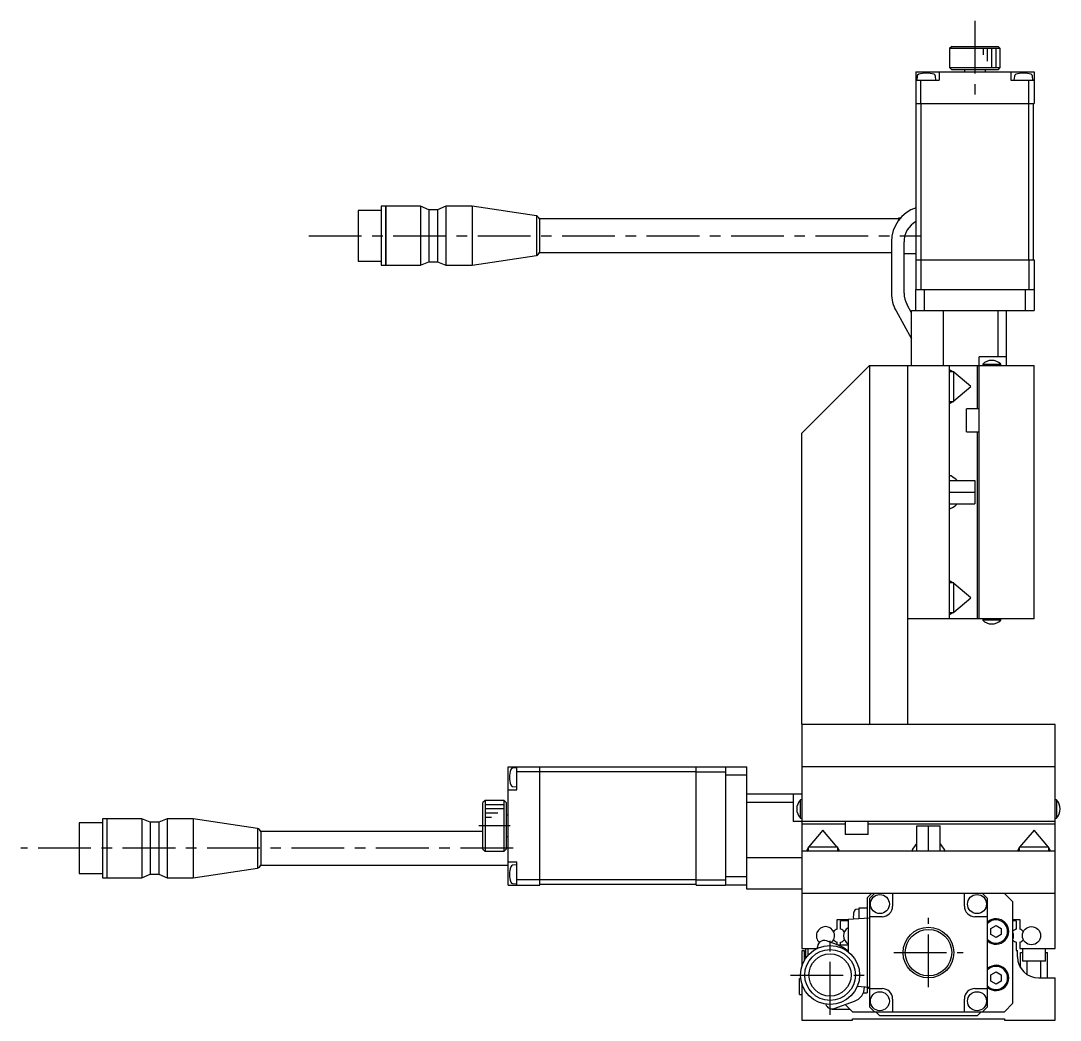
# Model space of a CAD drawing. Extents: x -607 to 414, y 17 to 776.
# Drawn here: x -606.9 to -360.8, y 288.5 to 525.1 of the extents above; entities that cross this region are included whole.
import ezdxf

# ---------------------------------------------------------------- set-up
doc = ezdxf.new("R2010")
doc.units = 0
doc.header["$LTSCALE"] = 10
doc.linetypes.add('CENTER', pattern=[2, 1.25, -0.25, 0.25, -0.25])
doc.layers.add('1', color=7, linetype='CONTINUOUS')

msp = doc.modelspace()

# ---------------------------------------------------------------- linework, layer by layer
at = {"layer": '1', "color": 4, "linetype": 'CENTER'}
for p, q in [((-380.952249, 525.111362), (-380.952249, 507.695072)), ((-538.698689, 474.224858), (-393.756256, 474.224858)), ((-491.002249, 334.524858), (-498.402249, 334.524858)), ((-490.291967, 329.224858), (-606.895144, 329.224858)), ((-391.952249, 296.324857), (-391.952249, 312.724857)), ((-415.252249, 289.824858), (-415.252249, 308.624856)), ((-400.152249, 304.524857), (-383.752249, 304.524857)), ((-424.652248, 299.224857), (-405.852251, 299.224857))]:
    msp.add_line(p, q, dxfattribs=at)
at = {"layer": '1', "color": 7, "linetype": 'CONTINUOUS'}
for p, q in [((-386.452249, 519.024858), (-386.952249, 518.524858)), ((-386.952249, 518.524858), (-386.952249, 514.024858)), ((-374.952249, 518.524858), (-386.952249, 518.524858)), ((-386.452249, 519.024858), (-375.452249, 519.024858)), ((-374.952249, 518.524858), (-375.452249, 519.024858)), ((-374.952249, 514.024858), (-374.952249, 518.524858)), ((-394.952249, 513.024858), (-366.952249, 513.024858)), ((-394.952249, 513.024858), (-394.952249, 505.524858)), ((-394.616049, 512.010138), (-394.702249, 511.024858)), ((-390.202249, 511.024858), (-390.28845, 512.010138)), ((-389.452249, 513.024858), (-389.452249, 511.024858)), ((-386.952249, 514.024858), (-386.452249, 513.524858)), ((-386.952249, 514.024858), (-374.952249, 514.024858)), ((-375.452249, 513.524858), (-386.452249, 513.524858)), ((-383.452249, 513.524858), (-383.452249, 513.024858)), ((-378.452249, 513.024858), (-378.452249, 513.524858)), ((-375.452249, 513.524858), (-374.952249, 514.024858)), ((-372.452249, 513.024858), (-372.452249, 511.024858)), ((-371.616049, 512.010138), (-371.702249, 511.024858)), ((-367.202249, 511.024858), (-367.28845, 512.010138)), ((-366.952249, 513.024858), (-366.952249, 505.524858)), ((-394.952249, 511.024858), (-389.452249, 511.024858)), ((-393.752249, 505.524858), (-393.752249, 511.024858)), ((-372.452249, 511.024858), (-366.952249, 511.024858)), ((-368.152249, 505.524858), (-368.152249, 511.024858)), ((-394.952249, 505.524858), (-366.952249, 505.524858)), ((-394.852249, 468.524858), (-394.852249, 505.524858)), ((-393.710828, 468.524858), (-393.710828, 505.524858)), ((-368.193671, 468.524858), (-368.193671, 505.524858)), ((-367.052249, 468.524858), (-367.052249, 505.524858)), ((-527.038038, 480.224856), (-527.038038, 468.22486)), ((-521.538037, 480.224856), (-527.038038, 480.224856)), ((-521.538037, 481.224857), (-521.538037, 467.224859)), ((-520.538035, 481.224857), (-521.538037, 481.224857)), ((-520.538035, 481.224857), (-520.538035, 467.224859)), ((-520.488035, 481.224857), (-520.538035, 481.174857)), ((-520.488035, 481.224857), (-520.488035, 467.224859)), ((-512.231035, 481.224857), (-520.488035, 481.224857)), ((-512.231035, 481.224857), (-512.231035, 467.224859)), ((-510.231035, 480.374858), (-512.231035, 481.224857)), ((-510.231035, 480.374858), (-510.231035, 468.074858)), ((-508.231035, 480.374858), (-510.231035, 480.374858)), ((-506.231035, 481.224857), (-508.231035, 480.374858)), ((-508.231035, 480.374858), (-508.231035, 468.074858)), ((-506.231035, 481.224857), (-506.231035, 467.224859)), ((-500.038036, 481.224857), (-506.231035, 481.224857)), ((-500.038036, 481.224857), (-500.038036, 467.224859)), ((-484.804053, 478.909183), (-500.038036, 481.224857)), ((-484.804053, 478.909183), (-484.804053, 469.540532)), ((-484.080379, 478.224858), (-484.080379, 470.224858)), ((-399.038036, 478.224858), (-484.080379, 478.224858)), ((-399.038036, 478.424858), (-399.038036, 477.873482)), ((-398.588563, 478.424858), (-399.038036, 478.424858)), ((-400.730767, 472.783188), (-400.730767, 460.658833)), ((-397.730767, 460.658833), (-397.730767, 472.783188)), ((-484.080379, 470.224858), (-400.730767, 470.224858)), ((-527.038038, 468.22486), (-521.538037, 468.22486)), ((-512.231035, 467.224859), (-510.231035, 468.074858)), ((-510.231035, 468.074858), (-508.231035, 468.074858)), ((-508.231035, 468.074858), (-506.231035, 467.224859)), ((-500.038036, 467.224859), (-484.804053, 469.540532)), ((-397.730767, 470.024858), (-394.852249, 470.024858)), ((-394.952249, 468.524858), (-394.952249, 461.624858)), ((-394.952249, 468.524858), (-366.952249, 468.524858)), ((-393.752249, 468.524858), (-393.752249, 461.524858)), ((-368.152249, 468.524858), (-368.152249, 461.524858)), ((-366.952249, 468.524858), (-366.952249, 461.624858)), ((-521.538037, 467.224859), (-520.538035, 467.224859)), ((-520.538035, 467.274859), (-520.488035, 467.224859)), ((-520.488035, 467.224859), (-512.231035, 467.224859)), ((-506.231035, 467.224859), (-500.038036, 467.224859)), ((-394.952249, 461.624858), (-394.852249, 461.524858)), ((-394.952249, 456.524858), (-394.952249, 461.524858)), ((-394.952249, 461.524858), (-366.952249, 461.524858)), ((-392.952249, 461.524858), (-392.952249, 456.524858)), ((-368.952249, 456.524858), (-368.952249, 461.524858)), ((-367.052249, 461.524858), (-366.952249, 461.624858)), ((-366.952249, 461.524858), (-366.952249, 456.524858)), ((-395.952249, 455.984023), (-397.014846, 457.88942)), ((-399.634955, 456.428245), (-395.952249, 449.824598)), ((-395.952249, 443.524858), (-395.952249, 456.524858)), ((-395.952249, 456.524858), (-366.952249, 456.524858)), ((-388.452249, 456.524858), (-388.452249, 443.524858)), ((-375.452249, 445.524858), (-375.452249, 456.524858)), ((-373.452249, 443.524858), (-373.452249, 456.524858)), ((-373.452249, 445.524858), (-379.952249, 445.524858)), ((-379.952249, 383.524858), (-379.952249, 445.524858)), ((-421.952249, 427.524858), (-405.952249, 443.524858)), ((-405.952249, 443.524858), (-366.95225, 443.524858)), ((-405.952249, 443.524857), (-405.952249, 358.624857)), ((-396.952249, 443.524858), (-396.952249, 358.524857)), ((-386.952249, 383.524858), (-386.952249, 443.524858)), ((-380.452249, 443.524858), (-380.452249, 433.274858)), ((-379.10225, 443.817106), (-374.80225, 443.817106)), ((-379.10225, 443.817106), (-379.10225, 443.524858)), ((-374.80225, 443.524858), (-374.80225, 443.817106)), ((-366.952269, 383.524858), (-366.952249, 443.524858)), ((-386.829731, 442.424858), (-386.952249, 442.266515)), ((-385.952249, 442.024858), (-386.952249, 442.024858)), ((-386.081072, 442.02505), (-386.829731, 442.424858)), ((-381.952249, 438.524858), (-385.9525, 441.930921)), ((-385.952249, 435.024858), (-385.952249, 442.024858)), ((-385.952468, 435.118818), (-381.952249, 438.524858)), ((-386.952249, 435.024858), (-385.952249, 435.024858)), ((-386.952249, 434.783201), (-386.829732, 434.624858)), ((-386.829732, 434.624858), (-386.081043, 435.024687)), ((-382.95225, 427.774858), (-382.95225, 433.274858)), ((-379.95225, 433.274858), (-382.95225, 433.274858)), ((-421.952249, 358.624857), (-421.952249, 427.524857)), ((-382.95225, 427.774858), (-379.95225, 427.774858)), ((-380.452249, 427.774858), (-380.452249, 383.524858)), ((-386.829731, 417.424858), (-386.952249, 417.266515)), ((-386.952249, 416.274858), (-380.952249, 416.274858)), ((-386.734113, 417.408137), (-386.829731, 417.424858)), ((-386.601108, 417.353877), (-386.734113, 417.408137)), ((-380.952249, 416.274858), (-380.952249, 410.774858)), ((-386.952249, 413.524858), (-380.952249, 413.524858)), ((-386.952249, 410.774858), (-380.952249, 410.774858)), ((-386.952249, 409.783201), (-386.829732, 409.624858)), ((-386.829732, 409.624858), (-386.695064, 409.654875)), ((-386.829741, 392.424858), (-386.952249, 392.266515)), ((-385.952249, 392.024858), (-386.952249, 392.024858)), ((-386.081001, 392.024998), (-386.829741, 392.424858)), ((-381.952249, 388.524858), (-385.952436, 391.930874)), ((-385.952249, 385.024858), (-385.952249, 392.024858)), ((-385.952422, 385.118852), (-381.952249, 388.524858)), ((-386.952249, 385.024858), (-385.952249, 385.024858)), ((-386.952249, 384.783201), (-386.829728, 384.624858)), ((-386.829728, 384.624858), (-386.081749, 385.024179)), ((-366.95225, 383.524858), (-396.952249, 383.524858)), ((-379.10225, 383.524858), (-379.10225, 383.23261)), ((-374.80225, 383.23261), (-379.10225, 383.23261)), ((-374.80225, 383.23261), (-374.80225, 383.524858)), ((-421.952249, 358.624857), (-421.852249, 358.524857)), ((-361.952249, 358.524858), (-421.952249, 358.524858)), ((-421.952249, 358.524857), (-421.952249, 305.524858)), ((-406.052249, 358.524857), (-405.952249, 358.624857)), ((-405.952249, 358.624857), (-396.952249, 358.624857)), ((-361.952249, 305.524857), (-361.952249, 358.524857)), ((-491.452249, 320.524858), (-491.452249, 348.524858)), ((-491.452249, 348.524858), (-483.952249, 348.524858)), ((-489.452249, 348.274858), (-490.437529, 348.188657)), ((-489.452249, 343.024858), (-489.452249, 348.524858)), ((-483.952249, 347.324858), (-489.452249, 347.324858)), ((-483.952249, 320.524858), (-483.952249, 348.524858)), ((-446.952249, 348.424858), (-483.952249, 348.424858)), ((-446.952249, 347.283436), (-483.952249, 347.283436)), ((-446.952249, 348.524858), (-440.052249, 348.524858)), ((-446.952249, 320.524858), (-446.952249, 348.524858)), ((-446.952249, 347.324858), (-439.952249, 347.324858)), ((-439.952249, 348.424858), (-440.052249, 348.524858)), ((-439.952249, 348.524858), (-434.952249, 348.524858)), ((-439.952249, 320.524858), (-439.952249, 348.524858)), ((-434.952249, 319.524858), (-434.952249, 348.524858)), ((-361.952249, 348.524857), (-421.952249, 348.524857)), ((-434.952249, 346.524858), (-439.952249, 346.524858)), ((-491.452249, 343.024858), (-489.452249, 343.024858)), ((-490.437529, 343.861058), (-489.452249, 343.774858)), ((-496.952249, 340.524858), (-497.452249, 340.024858)), ((-497.452249, 329.024858), (-497.452249, 340.024858)), ((-492.452249, 340.524858), (-496.952249, 340.524858)), ((-496.952249, 340.524858), (-496.952249, 328.524858)), ((-491.952249, 340.024858), (-492.452249, 340.524858)), ((-492.452249, 328.524858), (-492.452249, 340.524858)), ((-491.952249, 340.024858), (-491.952249, 329.024858)), ((-421.952249, 342.024858), (-434.952249, 342.024858)), ((-423.952249, 340.024858), (-434.952249, 340.024858)), ((-423.952249, 342.024858), (-423.952249, 335.524858)), ((-422.244497, 336.374857), (-422.244497, 340.674857)), ((-421.952249, 340.674857), (-422.244497, 340.674857)), ((-361.660002, 340.674857), (-361.952249, 340.674857)), ((-361.660002, 340.674857), (-361.660002, 336.374857)), ((-593.038038, 335.224856), (-593.038038, 323.22486)), ((-587.538037, 335.224856), (-593.038038, 335.224856)), ((-587.538037, 336.224857), (-587.538037, 322.224859)), ((-586.538035, 336.224857), (-587.538037, 336.224857)), ((-586.538035, 336.224857), (-586.538035, 322.224859)), ((-586.488035, 336.224857), (-586.538035, 336.174857)), ((-586.488035, 336.224857), (-586.488035, 322.224859)), ((-578.231035, 336.224857), (-586.488035, 336.224857)), ((-578.231035, 336.224857), (-578.231035, 322.224859)), ((-576.231035, 335.374858), (-578.231035, 336.224857)), ((-576.231035, 335.374858), (-576.231035, 323.074858)), ((-574.231035, 335.374858), (-576.231035, 335.374858)), ((-572.231035, 336.224857), (-574.231035, 335.374858)), ((-574.231035, 335.374858), (-574.231035, 323.074858)), ((-572.231035, 336.224857), (-572.231035, 322.224859)), ((-566.038036, 336.224857), (-572.231035, 336.224857)), ((-566.038036, 336.224857), (-566.038036, 322.224859)), ((-550.804053, 333.909183), (-566.038036, 336.224857)), ((-491.452249, 337.024858), (-491.952249, 337.024858)), ((-361.952249, 335.524858), (-423.952249, 335.524858)), ((-422.244497, 336.374857), (-421.952249, 336.374857)), ((-421.952249, 335.024858), (-411.702249, 335.024858)), ((-411.702249, 335.524857), (-411.702249, 332.524857)), ((-406.202249, 332.524857), (-406.202249, 335.524857)), ((-406.202249, 335.024858), (-361.952249, 335.024858)), ((-361.952249, 336.374857), (-361.660002, 336.374857)), ((-550.804053, 333.909183), (-550.804053, 324.540532)), ((-550.080379, 333.224858), (-550.080379, 325.224858)), ((-497.452249, 333.224858), (-550.080379, 333.224858)), ((-416.952249, 333.524858), (-420.391064, 329.480346)), ((-413.546209, 329.524639), (-416.952249, 333.524858)), ((-406.202249, 332.524857), (-411.702249, 332.524857)), ((-394.702249, 328.524858), (-394.702249, 334.524858)), ((-394.702249, 334.524858), (-389.202249, 334.524858)), ((-391.952249, 328.524858), (-391.952249, 334.524858)), ((-389.202249, 328.524858), (-389.202249, 334.524858)), ((-366.952249, 333.524858), (-370.39033, 329.481343)), ((-363.546244, 329.524685), (-366.952249, 333.524858)), ((-491.952249, 332.024858), (-491.452249, 332.024858)), ((-497.452249, 329.024858), (-496.952249, 328.524858)), ((-496.952249, 328.524858), (-492.452249, 328.524858)), ((-492.452249, 328.524858), (-491.952249, 329.024858)), ((-361.952249, 328.524858), (-421.952249, 328.524858)), ((-420.452441, 329.396035), (-420.852249, 328.647376)), ((-420.852249, 328.647376), (-420.693907, 328.524858)), ((-420.452249, 329.524858), (-420.452249, 328.524858)), ((-413.452249, 329.524858), (-420.452249, 329.524858)), ((-413.452249, 328.524858), (-413.452249, 329.524858)), ((-413.052249, 328.647375), (-413.452078, 329.396064)), ((-413.210592, 328.524858), (-413.052249, 328.647375)), ((-395.835528, 328.742994), (-395.852249, 328.647376)), ((-395.852249, 328.647376), (-395.693907, 328.524858)), ((-395.781269, 328.875999), (-395.835528, 328.742994)), ((-388.210592, 328.524858), (-388.052249, 328.647375)), ((-388.052249, 328.647375), (-388.082267, 328.782043)), ((-370.45239, 329.396106), (-370.852249, 328.647366)), ((-370.852249, 328.647366), (-370.693907, 328.524858)), ((-370.452249, 329.524858), (-370.452249, 328.524858)), ((-363.452249, 329.524858), (-370.452249, 329.524858)), ((-363.452249, 328.524858), (-363.452249, 329.524858)), ((-363.052249, 328.647379), (-363.451571, 329.395358)), ((-363.210592, 328.524858), (-363.052249, 328.647379)), ((-550.080379, 325.224858), (-491.452249, 325.224858)), ((-491.452249, 326.024858), (-489.452249, 326.024858)), ((-489.452249, 325.274858), (-490.437529, 325.188657)), ((-489.452249, 320.524858), (-489.452249, 326.024858)), ((-434.952249, 327.024858), (-421.952249, 327.024858)), ((-593.038038, 323.22486), (-587.538037, 323.22486)), ((-578.231035, 322.224859), (-576.231035, 323.074858)), ((-576.231035, 323.074858), (-574.231035, 323.074858)), ((-574.231035, 323.074858), (-572.231035, 322.224859)), ((-566.038036, 322.224859), (-550.804053, 324.540532)), ((-439.952249, 322.524858), (-434.952249, 322.524858)), ((-587.538037, 322.224859), (-586.538035, 322.224859)), ((-586.538035, 322.274859), (-586.488035, 322.224859)), ((-586.488035, 322.224859), (-578.231035, 322.224859)), ((-572.231035, 322.224859), (-566.038036, 322.224859)), ((-491.452249, 320.524858), (-483.952249, 320.524858)), ((-490.437529, 320.861058), (-489.452249, 320.774858)), ((-483.952249, 321.724858), (-489.452249, 321.724858)), ((-446.952249, 321.766279), (-483.952249, 321.766279)), ((-446.952249, 320.624858), (-483.952249, 320.624858)), ((-446.952249, 321.724858), (-439.952249, 321.724858)), ((-446.952249, 320.524858), (-440.052249, 320.524858)), ((-440.052249, 320.524858), (-439.952249, 320.624858)), ((-434.952249, 320.524858), (-439.952249, 320.524858)), ((-421.952249, 319.524858), (-434.952249, 319.524858)), ((-361.952249, 318.524857), (-421.952249, 318.524857)), ((-405.452249, 318.524857), (-406.452249, 317.524857)), ((-406.452249, 317.524857), (-406.452249, 295.024857)), ((-404.752249, 318.524857), (-405.952249, 317.324857)), ((-400.452249, 318.524857), (-400.452249, 315.524857)), ((-383.452249, 315.524857), (-383.452249, 318.524857)), ((-377.952249, 317.324857), (-379.152249, 318.524857)), ((-371.952249, 316.524857), (-373.952249, 318.524857)), ((-405.952249, 317.324857), (-405.952249, 291.724857)), ((-377.952249, 291.724857), (-377.952249, 317.324857)), ((-371.952249, 292.524857), (-371.952249, 316.524857)), ((-410.952249, 312.425227), (-405.952249, 312.774857)), ((-408.452249, 314.774857), (-409.135037, 314.715121)), ((-406.452249, 315.024857), (-408.452249, 315.024857)), ((-408.452249, 315.024857), (-408.452249, 312.60004)), ((-402.952249, 313.024857), (-405.952249, 313.024857)), ((-377.952249, 313.024857), (-380.952249, 313.024857)), ((-413.552249, 312.324858), (-410.952249, 312.324858)), ((-413.552249, 310.061138), (-413.552249, 312.324858)), ((-412.752249, 310.061137), (-412.752249, 312.024857)), ((-410.952249, 312.024857), (-412.752249, 312.024857)), ((-410.952249, 312.425223), (-410.952249, 304.748442)), ((-377.202249, 310.246545), (-375.952249, 310.968233)), ((-377.202249, 308.80317), (-377.202249, 310.246545)), ((-375.952249, 310.968233), (-374.702249, 310.246545)), ((-374.702249, 310.246545), (-374.702249, 308.80317)), ((-371.952249, 312.324857), (-370.352249, 312.324857)), ((-371.152249, 312.024857), (-371.952249, 312.024857)), ((-371.152249, 312.024857), (-371.152249, 310.061137)), ((-370.352249, 312.324857), (-370.352249, 310.061137)), ((-375.952249, 308.081482), (-377.202249, 308.80317)), ((-374.702249, 308.80317), (-375.952249, 308.081482)), ((-421.952249, 305.524858), (-418.303476, 305.524858)), ((-420.952249, 303.288105), (-420.952249, 305.524858)), ((-420.452249, 303.911006), (-420.452249, 305.524858)), ((-418.207817, 305.570297), (-418.207817, 305.855159)), ((-413.733128, 306.440135), (-416.127686, 307.311684)), ((-413.552249, 306.372325), (-413.552249, 306.988578)), ((-410.952249, 306.274857), (-413.309151, 306.274857)), ((-412.752249, 306.274857), (-412.752249, 306.988577)), ((-371.152249, 306.988577), (-371.152249, 305.024857)), ((-370.352249, 306.988577), (-370.352249, 305.524857)), ((-370.352249, 305.524857), (-361.952249, 305.524857)), ((-369.702249, 305.524857), (-369.702249, 302.524857)), ((-364.202249, 302.524857), (-364.202249, 305.524857)), ((-421.852249, 305.024857), (-421.352249, 305.024857)), ((-421.852249, 301.557235), (-421.852249, 305.024857)), ((-421.352249, 305.024857), (-421.352249, 302.658512)), ((-371.152249, 305.024857), (-370.852249, 305.024857)), ((-370.852249, 303.524857), (-370.852249, 305.024857)), ((-370.127676, 300.935085), (-370.127676, 304.524857)), ((-370.127676, 304.524857), (-369.702249, 304.524857)), ((-364.202249, 304.524857), (-363.776823, 304.524857)), ((-363.776823, 298.524857), (-363.776823, 304.524857)), ((-364.202249, 302.524857), (-369.702249, 302.524857)), ((-368.539963, 299.308957), (-368.539963, 302.524857)), ((-365.364536, 298.524857), (-365.364536, 302.524857)), ((-422.206384, 298.424857), (-422.452249, 298.424857)), ((-422.452249, 294.624857), (-422.452249, 298.424857)), ((-377.202249, 299.246545), (-375.952249, 299.968233)), ((-377.202249, 297.80317), (-377.202249, 299.246545)), ((-375.952249, 299.968233), (-374.702249, 299.246545)), ((-374.702249, 299.246545), (-374.702249, 297.80317)), ((-365.852249, 298.524857), (-361.952249, 298.524857)), ((-361.952249, 288.524857), (-361.952249, 298.524857)), ((-421.952249, 297.197547), (-421.952249, 288.524857)), ((-405.952249, 296.274857), (-408.814976, 296.475042)), ((-407.12043, 296.348403), (-407.12043, 296.356545)), ((-405.952249, 296.024857), (-402.952249, 296.024857)), ((-380.952249, 296.024857), (-377.952249, 296.024857)), ((-375.952249, 297.081482), (-377.202249, 297.80317)), ((-374.702249, 297.80317), (-375.952249, 297.081482)), ((-422.452249, 294.624857), (-421.952249, 294.624857)), ((-414.248301, 291.268334), (-409.456258, 293.012494)), ((-407.376386, 295.024857), (-406.452249, 295.024857)), ((-400.452249, 293.524857), (-400.452249, 290.524857)), ((-383.452249, 290.524857), (-383.452249, 293.524857)), ((-414.778432, 291.174857), (-410.602249, 291.174857)), ((-411.643717, 292.216325), (-409.952249, 290.524857)), ((-409.952249, 290.524857), (-373.952249, 290.524857)), ((-405.952249, 291.724857), (-404.752249, 290.524857)), ((-404.452249, 290.524857), (-403.452249, 289.524857)), ((-380.452249, 289.524857), (-379.452249, 290.524857)), ((-379.152249, 290.524857), (-377.952249, 291.724857)), ((-373.952249, 290.524857), (-371.952249, 292.524857)), ((-421.952249, 288.524857), (-409.952249, 288.524857)), ((-409.952249, 288.824857), (-373.952249, 288.824857)), ((-409.952249, 288.524857), (-409.952249, 288.824857)), ((-380.452249, 289.524857), (-403.452249, 289.524857)), ((-373.952249, 288.824857), (-373.952249, 288.524857)), ((-373.952249, 288.524857), (-361.952249, 288.524857))]:
    msp.add_line(p, q, dxfattribs=at)
at = {"layer": '1', "color": 9, "linetype": 'CONTINUOUS'}
for p, q in [((-378.952249, 517.024858), (-378.952249, 518.524858)), ((-377.952249, 515.524858), (-377.952249, 518.524858)), ((-376.952249, 514.024858), (-376.952249, 518.524858)), ((-375.952249, 514.024858), (-375.952249, 518.524858)), ((-492.452249, 339.524858), (-496.952249, 339.524858)), ((-492.452249, 338.524858), (-496.952249, 338.524858)), ((-493.952249, 337.524858), (-496.952249, 337.524858)), ((-495.452249, 336.524858), (-496.952249, 336.524858))]:
    msp.add_line(p, q, dxfattribs=at)
at = {"layer": '1', "color": 7, "linetype": 'CONTINUOUS'}
for centre, radius in [((-403.452249, 316.024857), 2.25), ((-380.452249, 316.024857), 2.25), ((-391.952249, 304.524857), 6), ((-367.552249, 308.524857), 2.15), ((-391.952249, 304.524857), 5.5), ((-415.252249, 299.224857), 6.999999), ((-415.252249, 299.224857), 5.999998), ((-415.252249, 299.224857), 5), ((-403.452249, 293.024857), 2.25), ((-380.452249, 293.024857), 2.25)]:
    msp.add_circle(centre, radius, dxfattribs=at)
for centre, radius, start, end in [((-394.117951, 511.96656), 0.5, 107.629155, 175), ((-392.452249, 506.724858), 6, 72.370845, 107.629155), ((-390.786547, 511.96656), 0.5, 5, 72.370845), ((-371.117951, 511.96656), 0.5, 107.629155, 175), ((-369.452249, 506.724858), 6, 72.370845, 107.629155), ((-367.786547, 511.96656), 0.5, 5, 72.370845), ((-392.230767, 472.783188), 8.5, 107.963415, 180), ((-485.038037, 477.936941), 1.000002, 16.733256, 76.468302), ((-392.230767, 472.783188), 5.5, 118.465735, 180), ((-485.038037, 470.512775), 1.000002, 283.531698, 343.266744), ((-392.038813, 460.653021), 8.691956, 179.961693, 209.081673), ((-392.042007, 460.652191), 5.688764, 179.933111, 209.055331), ((-376.95225, 441.724858), 3, 44.220044, 135.779956), ((-391.776754, 408.71703), 10.068885, 48.64690147, 59.0677749), ((-390.964061, 417.306119), 8.761613, 299.1592488, 311.79938747), ((-376.95225, 385.324858), 3, 224.220044, 315.779956), ((-485.152249, 346.024858), 6, 162.370845, 197.629155), ((-490.393951, 347.690559), 0.5, 95, 162.370845), ((-490.393951, 344.359156), 0.5, 197.629155, 265), ((-420.152249, 338.524857), 3, 134.220044, 225.779956), ((-363.752249, 338.524857), 3, 314.220044, 45.779956), ((-551.038037, 332.936941), 1.000002, 16.733256, 76.468302), ((-387.144422, 323.700353), 10.068885, 138.64690147, 149.0677749), ((-395.73351, 324.513051), 8.76161, 29.15922461, 41.79936328), ((-551.038037, 325.512775), 1.000002, 283.531698, 343.266744), ((-490.393951, 324.690559), 0.5, 95, 162.370845), ((-485.152249, 323.024858), 6, 162.370845, 197.629155), ((-490.393951, 321.359156), 0.5, 197.629155, 265), ((-402.952249, 315.524857), 2.5, 270, 0), ((-380.952249, 315.524857), 2.5, 180, 270), ((-404.752249, 313.024857), 5, 164.637451, 185.898938), ((-409.091459, 314.217024), 0.5, 95, 164.637451), ((-416.352249, 308.524858), 2.15, 310.362262, 228.260439), ((-409.952249, 308.524857), 2.15, 117.717748, 242.282252), ((-375.952249, 309.524857), 3, 228.189685, 131.810315), ((-375.952249, 309.524857), 2.75, 223.341758, 136.658242), ((-413.152249, 308.524858), 1.5875, 104.594028, 143.220956), ((-413.152249, 308.524857), 1.5875, 36.779043, 75.405971), ((-370.752249, 308.524857), 1.5875, 104.594029, 139.104554), ((-373.952249, 308.524857), 2.15, 338.471096, 21.528904), ((-370.752249, 308.524857), 1.5875, 36.779043, 75.405971), ((-416.657817, 305.855159), 1.55, 70, 190.166304), ((-413.152249, 308.524858), 1.5875, 216.779043, 255.405971), ((-417.17043, 296.996224), 10.05, 51.776955, 70), ((-413.152249, 308.524857), 1.5875, 284.594029, 323.220957), ((-370.752249, 308.524857), 1.5875, 220.895446, 255.405971), ((-370.752249, 308.524857), 1.5875, 284.594028, 323.220956), ((-365.852249, 303.524857), 5, 180, 270), ((-375.952249, 298.524857), 3, 228.189685, 131.810315), ((-375.952249, 298.524857), 2.75, 223.341758, 136.658242), ((-410.67043, 296.348403), 3.55, 290, 0), ((-407.952249, 298.524857), 2.75, 303.055731, 306.052353), ((-407.952249, 298.524857), 3, 300, 311.810315), ((-402.952249, 293.524857), 2.5, 0, 90), ((-380.952249, 293.524857), 2.5, 90, 180), ((-414.778432, 292.724857), 1.55, 195.944444, 290)]:
    msp.add_arc(centre, radius, start, end, dxfattribs=at)

doc.saveas('drawing.dxf')
